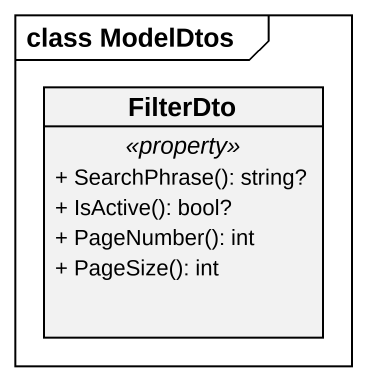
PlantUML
@startuml
mainframe class ModelDtos
hide circle
hide empty members
skinparam classAttributeIconSize 0
class FilterDto {
  .. <<property>> ..
  + SearchPhrase(): string?
  + IsActive(): bool?
  + PageNumber(): int
  + PageSize(): int
}
@enduml
